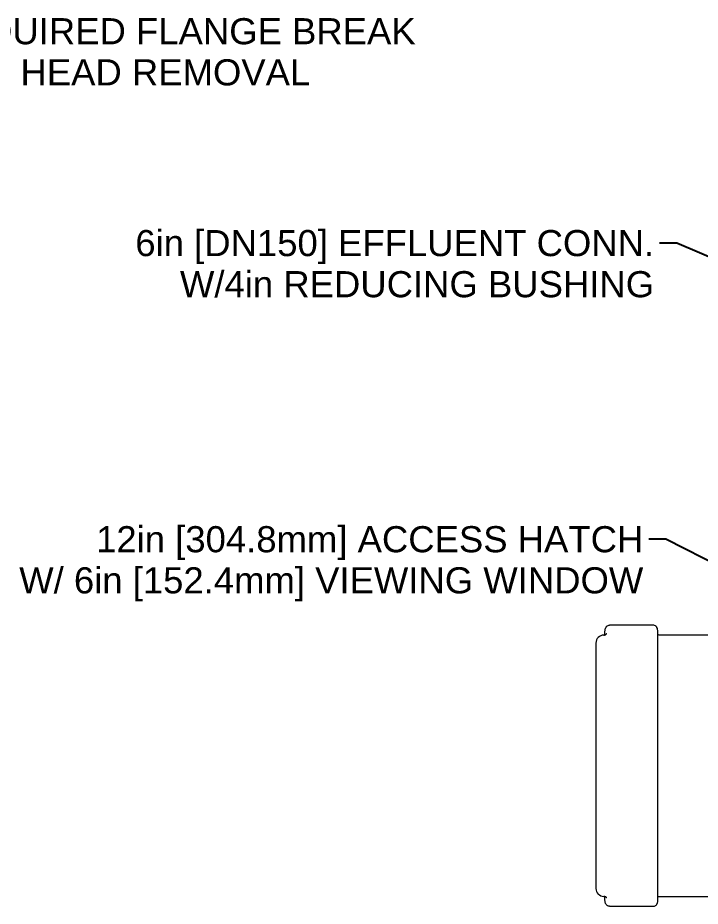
# Model space of a CAD drawing. Header units: inches. Extents: x 14 to 368, y 5 to 236.
# Drawn here: x 129.1 to 172.2, y 78.3 to 134.4 of the extents above; entities that cross this region are included whole.
import ezdxf

# ---------------------------------------------------------------- set-up
doc = ezdxf.new("R2010")
doc.units = ezdxf.units.IN
doc.header["$LTSCALE"] = 11
doc.header["$MEASUREMENT"] = 0
doc.layers.add('Symbol (ANSI)', color=7, linetype='Continuous', lineweight=25)
doc.layers.add('Visible (ANSI)', color=7, linetype='Continuous', lineweight=50)
doc.styles.add('MEMCOR Medium', font='arial.ttf')
doc.styles.add('Standard D-E', font='arial.ttf')
doc.dimstyles.new('Default (ANSI)$7', dxfattribs={"dimscale": 11, "dimtxt": 0.15, "dimasz": 0.098425, "dimexe": 0.125, "dimexo": 0.0625, "dimgap": 0.031496, "dimtad": 0, "dimtih": 1, "dimtoh": 1, "dimdec": 4, "dimrnd": 1e-08, "dimzin": 3, "dimdsep": 46, "dimlunit": 5, "dimtxsty": 'MEMCOR Medium', "dimcen": 0.09, "dimdle": 0.393701, "dimclrd": 256, "dimclre": 256, "dimclrt": 256, "dimadec": 0, "dimazin": 1, "dimtfac": 0.8, "dimtofl": 0, "dimtmove": 0, "dimatfit": 3, "dimfxl": 1, "dimfrac": 1, "dimtolj": 1, "dimtzin": 4, "dimlwd": -1, "dimlwe": -1, "dimarcsym": 0})
doc.dimstyles.new('in [mm] D-E NeptuneBenson$7', dxfattribs={"dimscale": 11, "dimtxt": 0.15, "dimasz": 0.098425, "dimexe": 0.125, "dimexo": 0.063, "dimgap": 0.031496, "dimtad": 0, "dimtih": 1, "dimtoh": 1, "dimdec": 4, "dimrnd": 1e-08, "dimzin": 3, "dimdsep": 46, "dimlunit": 5, "dimtxsty": 'Standard D-E', "dimcen": 0.09, "dimdle": 0.393701, "dimclrd": 256, "dimclre": 256, "dimclrt": 256, "dimadec": 1, "dimazin": 1, "dimtfac": 1, "dimtofl": 0, "dimtmove": 0, "dimatfit": 3, "dimfxl": 1, "dimfrac": 1, "dimtolj": 1, "dimtzin": 4, "dimlwd": -1, "dimlwe": -1, "dimarcsym": 0})

msp = doc.modelspace()

# ---------------------------------------------------------------- linework, layer by layer
at = {"layer": 'Visible (ANSI)', "linetype": 'Continuous', "lineweight": 18}
for p, q in [((168.9795, 96.06876), (166.461602, 96.06876)), ((169.225702, 96.06876), (168.9795, 96.06876)), ((166.168189, 95.454431), (166.168189, 95.56876)), ((169.519114, 78.81876), (169.519114, 95.56876)), ((176.032532, 95.44376), (169.631282, 95.44376)), ((165.599434, 94.94376), (165.599434, 79.44376)), ((166.168189, 78.81876), (166.168189, 78.933089)), ((169.631282, 78.94376), (176.032532, 78.94376)), ((166.461602, 78.31876), (168.9795, 78.31876)), ((168.9795, 78.31876), (169.225702, 78.31876))]:
    msp.add_line(p, q, dxfattribs=at)
for centre, start, end in [((166.099434, 94.94376), 90, 180), ((166.099434, 79.44376), 180, 270)]:
    msp.add_arc(centre, 0.5, start, end, dxfattribs=at)
for points, knots in [([(166.168189, 95.56876), (166.168189, 95.599486), (166.169024, 95.630196), (166.172398, 95.689998), (166.174919, 95.719036), (166.181975, 95.774962), (166.186362, 95.801634), (166.199504, 95.856623), (166.205921, 95.883611), (166.234062, 95.936265), (166.241993, 95.949565), (166.261834, 95.975401), (166.271764, 95.986918), (166.305128, 96.01778), (166.33375, 96.03885), (166.399846, 96.062772), (166.430572, 96.06876), (166.461602, 96.06876)], [3.141592654, 3.141592654, 3.141592654, 3.141592654, 3.455751919, 3.455751919, 3.769911184, 3.769911184, 4.08407045, 4.08407045, 4.398229715, 4.398229715, 4.490013976, 4.490013976, 4.553124408, 4.553124408, 4.649623585, 4.649623585, 4.71238898, 4.71238898, 4.71238898, 4.71238898]), ([(169.519114, 95.56876), (169.519114, 95.599486), (169.518279, 95.630196), (169.514905, 95.689998), (169.512385, 95.719036), (169.505329, 95.774962), (169.500942, 95.801634), (169.487799, 95.856623), (169.481382, 95.883611), (169.453242, 95.936265), (169.445311, 95.949565), (169.42547, 95.975401), (169.41554, 95.986918), (169.382176, 96.01778), (169.353554, 96.03885), (169.287458, 96.062772), (169.256731, 96.06876), (169.225702, 96.06876)], [6.283185307, 6.283185307, 6.283185307, 6.283185307, 6.597344573, 6.597344573, 6.911503838, 6.911503838, 7.225663103, 7.225663103, 7.539822369, 7.539822369, 7.63160663, 7.63160663, 7.694717062, 7.694717062, 7.791216238, 7.791216238, 7.853981634, 7.853981634, 7.853981634, 7.853981634]), ([(166.099434, 95.44376), (166.12728, 95.44376), (166.154801, 95.449276), (166.201692, 95.466527), (166.22043, 95.478144), (166.248892, 95.499922), (166.258284, 95.509995), (166.271645, 95.525992), (166.275351, 95.531823), (166.279839, 95.539299), (166.280563, 95.540957), (166.280563, 95.540957)], [1.5707963268, 1.5707963268, 1.5707963268, 1.5707963268, 1.6345938764, 1.6345938764, 1.7028883975, 1.7028883975, 1.7757748516, 1.7757748516, 1.8523663816, 1.8523663816, 1.9294274625, 1.9294274625, 1.9294274625, 1.9294274625]), ([(169.631282, 95.44376), (169.603435, 95.44376), (169.575915, 95.449276), (169.540374, 95.462352), (169.528964, 95.467907), (169.519114, 95.473605)], [4.7123889804, 4.7123889804, 4.7123889804, 4.7123889804, 4.7761865299, 4.7761865299, 4.8125068593, 4.8125068593, 4.8125068593, 4.8125068593]), ([(166.280563, 78.846562), (166.280563, 78.846562), (166.280028, 78.847764), (166.276254, 78.854322), (166.272049, 78.861422), (166.255227, 78.880796), (166.24443, 78.891844), (166.211289, 78.915163), (166.188961, 78.927357), (166.142099, 78.940586), (166.120814, 78.94376), (166.099434, 78.94376)], [4.3537578447, 4.3537578447, 4.3537578447, 4.3537578447, 4.4193181904, 4.4193181904, 4.5150129862, 4.5150129862, 4.590805456, 4.590805456, 4.6634067718, 4.6634067718, 4.7123889804, 4.7123889804, 4.7123889804, 4.7123889804]), ([(166.461602, 78.31876), (166.433755, 78.31876), (166.406091, 78.323538), (166.355413, 78.339994), (166.333164, 78.351966), (166.292361, 78.379876), (166.276328, 78.39583), (166.246426, 78.430377), (166.236109, 78.447524), (166.215336, 78.486141), (166.208625, 78.504721), (166.19344, 78.551847), (166.188097, 78.577928), (166.17905, 78.632486), (166.175776, 78.660492), (166.170912, 78.718758), (166.169363, 78.74893), (166.168342, 78.792543), (166.168189, 78.805651), (166.168189, 78.81876)], [1.570796327, 1.570796327, 1.570796327, 1.570796327, 1.627124189, 1.627124189, 1.689021585, 1.689021585, 1.768792655, 1.768792655, 1.883046962, 1.883046962, 2.065084116, 2.065084116, 2.379243381, 2.379243381, 2.693402647, 2.693402647, 3.007561912, 3.007561912, 3.141592654, 3.141592654, 3.141592654, 3.141592654]), ([(169.225702, 78.31876), (169.253549, 78.31876), (169.281213, 78.323538), (169.331891, 78.339994), (169.354139, 78.351966), (169.394943, 78.379876), (169.410975, 78.39583), (169.440878, 78.430377), (169.451195, 78.447524), (169.471968, 78.486141), (169.478678, 78.504721), (169.493863, 78.551847), (169.499207, 78.577928), (169.508254, 78.632486), (169.511527, 78.660492), (169.516392, 78.718758), (169.51794, 78.74893), (169.518962, 78.792543), (169.519114, 78.805651), (169.519114, 78.81876)], [4.71238898, 4.71238898, 4.71238898, 4.71238898, 4.768716843, 4.768716843, 4.830614238, 4.830614238, 4.910385309, 4.910385309, 5.024639616, 5.024639616, 5.20667677, 5.20667677, 5.520836035, 5.520836035, 5.8349953, 5.8349953, 6.149154566, 6.149154566, 6.283185307, 6.283185307, 6.283185307, 6.283185307]), ([(169.519114, 78.913915), (169.532981, 78.921937), (169.550028, 78.929692), (169.588616, 78.940586), (169.609902, 78.94376), (169.631282, 78.94376)], [1.4706784479, 1.4706784479, 1.4706784479, 1.4706784479, 1.5218141182, 1.5218141182, 1.5707963268, 1.5707963268, 1.5707963268, 1.5707963268])]:
    msp.add_open_spline(points, degree=3, knots=knots, dxfattribs=at)

# ---------------------------------------------------------------- texts
at = {"layer": 'Symbol (ANSI)', "char_height": 1.65000005, "line_spacing_factor": 0.944221}
for s, insert, width, attachment_point, style in [('\\fArial|b0|i0;REQUIRED FLANGE BREAK\\P\\fArial|b0|i0;FOR HEAD REMOVAL', (123.729839, 134.419875), 30.49230444, 1, 'MEMCOR Medium'), ('\\fArial|b0|i0;6in [DN150] EFFLUENT CONN.\\P\\fArial|b0|i0;W/4in REDUCING BUSHING', (169.279433, 121.036136), 32.79249368, 3, 'Standard D-E'), ('\\fArial|b0|i0;12in [304.8mm] ACCESS HATCH\\P\\fArial|b0|i0;W/ 6in [152.4mm] VIEWING WINDOW', (168.597264, 102.328739), 39.44405646, 3, 'MEMCOR Medium')]:
    msp.add_mtext(s, dxfattribs=dict(at, insert=insert, width=width, attachment_point=attachment_point, style=style))

# ---------------------------------------------------------------- leaders
at = {"layer": 'Symbol (ANSI)', "annotation_type": 0, "has_hookline": 1}
for points, dimstyle, hookline_direction, text_width in [([(119.577158, 125.410906), (122.300705, 133.594875), (123.383382, 133.594875)], 'Default (ANSI)$7', 0, 30.298773), ([(184.977225, 114.06876), (170.708567, 120.211136), (169.625889, 120.211136)], 'in [mm] D-E NeptuneBenson$7', 1, 32.503651), ([(189.125237, 91.725424), (170.026398, 101.503739), (168.943721, 101.503739)], 'Default (ANSI)$7', 1, 39.391782)]:
    msp.add_leader(points, dimstyle=dimstyle, override={"dimtad": 0}, dxfattribs=dict(at, hookline_direction=hookline_direction, text_width=text_width))

doc.saveas('drawing.dxf')
